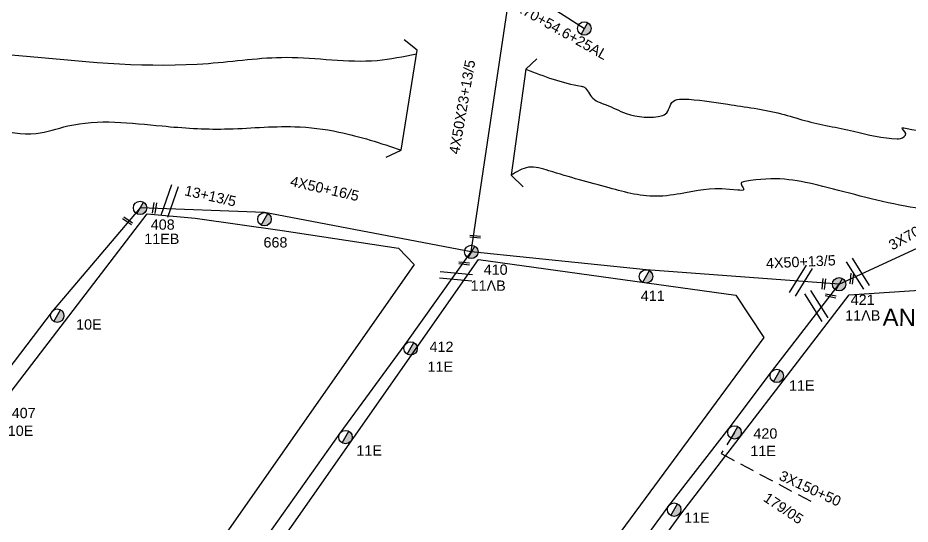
# Model space of a CAD drawing. Header units: millimetres. Extents: x 72 to 3039, y -786 to 786.
# Drawn here: x 1124.3 to 1280.6, y 517.7 to 606.4 of the extents above; entities that cross this region are included whole.
import ezdxf

# ---------------------------------------------------------------- set-up
doc = ezdxf.new("R2010")
doc.units = ezdxf.units.MM
doc.linetypes.add('DASHED', pattern=[19.05, 12.7, -6.35])
for name, color, linetype in [('Άγνωστα', 7, 'Continuous'), ('Γυμνά εναέρια ΧΤ και ΦΟΠ (3Φ)   4x50+16AL', 7, 'Continuous'), ('Επιγραφές - Σχήματα', 7, 'Continuous'), ('Καλώδια ΧΤ   3x150+50AL', 7, 'DASHED'), ('Μηχανική τομή', 7, 'Continuous'), ('Στύλος Ξύλινος', 7, 'Continuous'), ('Στύλος Ξύλινος @ 1', 7, 'Continuous'), ('Στύλος ΦΜ', 7, 'Continuous'), ('Στύλος ΦΜ @ 1', 7, 'Continuous'), ('Συνεστραμμένα ΧΤ   3x70+54.6+25 AL', 7, 'SYN_LINE'), ('Τομή', 7, 'Continuous'), ('Υπόβαθρο ΔΕΗ', 7, 'Continuous')]:
    doc.layers.add(name, color=color, linetype=linetype)
doc.styles.get("Standard").update_dxf_attribs({"font": 'arial.ttf'})
doc.linetypes.add('SYN_LINE', pattern='A,0.5,-0.0001,["/\\/\\/\\/",Standard,S=0.1,R=0,X=0,Y=-0.05],-0.25', length=0.7501)

# ---------------------------------------------------------------- blocks, each defined once
blk = doc.blocks.new('ΥΠΑΡΧΩΝ ΤΣΙΜΕΝΤΕΝΙΟΣ ΣΤΥΛΟΣ')
at = {"layer": 'Στύλος ΦΜ'}
blk.add_hatch(color=7, dxfattribs=at).paths.add_polyline_path([(-1.29, -2.28, 0.574793), (2.62, 0, 0.268822), (1.3, 2.27)])
at = {"layer": 'Στύλος ΦΜ', "color": 7}
blk.add_line((-1.29, -2.28), (1.3, 2.27), dxfattribs=at)
blk.add_circle((0, 0), 2.62, dxfattribs=at)
at = {"layer": 'Στύλος ΦΜ', "flags": 4}
for tag, p in [('ΑΡΙΘΜΟΣ', (-4.68, 8.05)), ('ΤΥΠΟΣ', (-4.91, 3.03))]:
    blk.add_attdef(tag, p, '', height=4, dxfattribs=at)
blk = doc.blocks.new('ΥΠΑΡΧΩΝ ΞΥΛΙΝΟΣ ΣΤΥΛΟΣ')
at = {"layer": 'Στύλος Ξύλινος'}
h = blk.add_hatch(color=7, dxfattribs=at)
h.paths.add_polyline_path([(-2.62, 0, 0.270008), (-1.29, -2.28), (1.3, 2.27, 0.576266)])
h.paths.add_polyline_path([(-1.29, -2.28, 0.574793), (2.62, 0, 0.268822), (1.3, 2.27)])
at = {"layer": 'Στύλος Ξύλινος', "color": 7}
blk.add_line((-1.29, -2.28), (1.3, 2.27), dxfattribs=at)
blk.add_circle((0, 0), 2.62, dxfattribs=at)
at = {"layer": 'Στύλος Ξύλινος', "flags": 4}
for tag, p in [('ΑΡΙΘΜΟΣ', (-4.91, 8.6)), ('ΤΥΠΟΣ', (-4.85, 3.39))]:
    blk.add_attdef(tag, p, '', height=4, dxfattribs=at)
blk = doc.blocks.new('ΤΟΜΗ')
at = {"layer": 'Τομή', "ltscale": 40}
for p, q in [((-5.68, 0), (5.68, 0)), ((5.68, -2.33), (-5.68, -2.33))]:
    blk.add_line(p, q, dxfattribs=at)
blk = doc.blocks.new('ΜΗΧΑΝΙΚΗ ΤΟΜΗ')
at = {"layer": 'Μηχανική τομή', "ltscale": 40}
for p, q in [((-1.89, 0.78), (1.89, 0.78)), ((1.89, 0), (-1.89, 0))]:
    blk.add_line(p, q, dxfattribs=at)

msp = doc.modelspace()

# ---------------------------------------------------------------- linework, layer by layer
at = {"layer": 'Άγνωστα', "color": 62}
msp.add_lwpolyline([(1203.71, 565.41), (1210.73, 612.78)], dxfattribs=at)
at = {"layer": 'Γυμνά εναέρια ΧΤ και ΦΟΠ (3Φ)   4x50+16AL', "color": 62}
msp.add_lwpolyline([(1268.15, 559.75), (1234.32, 562.29), (1203.71, 565.41), (1167.48, 572.32), (1145.68, 573.12)], dxfattribs=at)
at = {"layer": 'Καλώδια ΧΤ   3x150+50AL', "ltscale": 0.2}
msp.add_lwpolyline([(1249.81, 533.78), (1247.5, 530.08), (1264.13, 521.2)], dxfattribs=at)
at = {"layer": 'Συνεστραμμένα ΧΤ   3x70+54.6+25 AL', "color": 62, "ltscale": 15}
msp.add_lwpolyline([(1210.73, 612.78), (1223.51, 604.56)], dxfattribs=at)
at = {"layer": 'Συνεστραμμένα ΧΤ   3x70+54.6+25 AL', "color": 173, "ltscale": 15}
msp.add_lwpolyline([(1268.15, 559.75), (1300.13, 574.55)], dxfattribs=at)
at = {"layer": 'Συνεστραμμένα ΧΤ   3x70+54.6+25 AL', "color": 173, "ltscale": 20}
msp.add_lwpolyline([(1145.68, 573.12), (1130.27, 554.99), (1118.02, 538.91), (1105.01, 520.72), (1091.99, 505.42), (1070.74, 478.07), (1060.79, 454.41)], dxfattribs=at)
at = {"layer": 'Συνεστραμμένα ΧΤ   3x70+54.6+25 AL', "color": 85, "ltscale": 20}
msp.add_lwpolyline([(1124.27, 451.1), (1136.52, 470.18), (1148.73, 486.86), (1160.94, 506), (1168.8, 516.83), (1180.71, 533.65), (1192.12, 549.19), (1203.71, 565.41)], dxfattribs=at)
at = {"layer": 'Συνεστραμμένα ΧΤ   3x70+54.6+25 AL', "color": 2, "ltscale": 20}
msp.add_lwpolyline([(1188.82, 450.18), (1199.85, 467.14), (1206.51, 478.66), (1228.44, 507.36), (1238.3, 520.94), (1248.88, 534.51), (1256.28, 544.38), (1268.15, 559.75)], dxfattribs=at)
at = {"layer": 'Υπόβαθρο ΔΕΗ'}
for points in [[(1188.8, 582.04), (1191.42, 583.25), (1194.21, 600.77), (1191.92, 602.57)], [(1215.2, 599.22), (1213.27, 597.42), (1210.7, 578.85), (1212.81, 576.8)], [(1146.92, 572.06), (1155.32, 571.35), (1170.56, 569.14), (1190.98, 566.07), (1193.68, 563.23), (1127.15, 468.05), (1077.62, 469.46), (1073.9, 476.43), (1094.98, 504.33), (1146.92, 572.06)], [(1192.4, 465.54), (1140.49, 467.53), (1139.44, 470.49), (1204.94, 564.05), (1250.05, 557.81), (1254.97, 550.43), (1192.4, 465.54)], [(1269.93, 557.86), (1327.97, 561.74), (1327.97, 561.74), (1332.87, 559.32), (1258.05, 463.19), (1207.04, 464.5), (1203.15, 469.3), (1214.81, 484.61), (1230.61, 505.93), (1240.43, 519.44), (1269.93, 557.86)]]:
    msp.add_lwpolyline(points, dxfattribs=at)
for points in [[(1194.1, 600.07), (1187.22, 598.92), (1171.3, 599.45), (1157.65, 598.39), (1126.45, 599.59), (1115.6, 600.39), (1102.79, 600.13), (1084.34, 598.53), (1070.19, 596), (1066.6, 596), (1052.68, 600.13), (1039.74, 607.87), (1030.42, 614.26), (1010.88, 628.39), (1007.76, 630.03), (998.1, 633.45), (983.75, 634.92), (978.02, 636.58), (958.31, 644.7), (948.28, 647.6), (930.24, 645.93), (917.78, 645.4), (910.79, 645.4)], [(908.9, 635.57), (916.05, 637.93), (924.98, 639.2), (932.64, 639.46), (946.35, 636.6), (950.88, 636.34), (964.69, 632.07), (969.99, 629.94), (979.86, 626.01), (991.01, 625.34), (1000.67, 622.88), (1013.21, 613.33), (1023.06, 605.95), (1025.66, 604.81), (1034.21, 601.67), (1038.87, 598.15), (1049.79, 593.75), (1056.85, 589.36), (1072.12, 584.82), (1087.64, 582.76), (1094.58, 582.69), (1101.44, 586.29), (1109.5, 586.75), (1112.49, 587.48), (1127.45, 586.15), (1133.04, 587.48), (1149.56, 587.48), (1160.48, 586.95), (1172.77, 587.35), (1180.5, 586.42), (1191.42, 583.25)], [(1213.27, 597.42), (1222.97, 594.43), (1223.26, 594.37), (1224.74, 592.6), (1227.31, 591.17), (1230.81, 589.69), (1237.25, 589.34), (1237.49, 589.42), (1238.86, 591.57), (1241.84, 592.15), (1248.64, 591.28), (1257.98, 589.61), (1262.14, 588.44), (1270.67, 586.56), (1278.29, 585.24), (1278.87, 585.29), (1279.82, 586.16), (1279.16, 587.14), (1280.06, 587.04), (1285.26, 586.61), (1289.6, 586.37), (1293.26, 586.64), (1294.85, 587.49), (1295.32, 589.07), (1295.14, 591.56), (1294.95, 592.73)], [(1308.63, 581.64), (1300.6, 577.14), (1293.28, 573.42), (1279.72, 573.42), (1264.41, 577.09), (1251.63, 577.73), (1250.96, 577.45), (1251.23, 576.79), (1251.43, 576.35), (1250.39, 576.24), (1241.52, 575.83), (1236.65, 575.16), (1227.87, 576.61), (1217.3, 579.63), (1213.72, 580.24), (1210.7, 578.85)]]:
    msp.add_spline(points, degree=3, dxfattribs=at)

# ---------------------------------------------------------------- block references
at = {"layer": 'Μηχανική τομή'}
for p, xscale, yscale, zscale, rotation in [((1148.02, 573.11), 0.4999999999996966, 0.4999999999996966, 0.4999999999996966, 260.8293911656734), ((1143.37, 570.69), 0.4999999999997452, 0.4999999999997452, 0.4999999999997452, 325.7987420788499), ((1204.4, 568.27), 0.4999999999997261, 0.4999999999997261, 0.4999999999997261, 174.4837773853102), ((1202.47, 563.59), 0.4999999999997261, 0.4999999999997261, 0.4999999999997261, 174.4837773853102), ((1270.16, 560.76), 0.499999999999782, 0.499999999999782, 0.499999999999782, 263.5283304644117), ((1265.26, 559.8), 0.4999999999997692, 0.4999999999997692, 0.4999999999997692, 263.5283304644246), ((1266.62, 557.5), 0.4999999999996676, 0.4999999999996676, 0.4999999999996676, 347.9311973092469)]:
    msp.add_blockref('ΜΗΧΑΝΙΚΗ ΤΟΜΗ', p, dxfattribs=dict(at, xscale=xscale, yscale=yscale, zscale=zscale, rotation=rotation))
at = {"layer": 'Στύλος Ξύλινος @ 1', "ltscale": 40}
ref = msp.add_blockref('ΥΠΑΡΧΩΝ ΞΥΛΙΝΟΣ ΣΤΥΛΟΣ', (1268.14, 559.75), dxfattribs=dict(at, xscale=0.4499999999998181, yscale=0.4499999999998181, zscale=0.4499999999998181))
ref.add_attrib('ΤΥΠΟΣ', '11ΛΒ', (1269.21, 553.38), dxfattribs={"layer": 'Στύλος Ξύλινος', "height": 1.8, "flags": 4})
ref.add_attrib('ΑΡΙΘΜΟΣ', '421', (1270.17, 556.13), dxfattribs={"layer": 'Στύλος Ξύλινος', "height": 1.8, "flags": 4})
at = {"layer": 'Στύλος ΦΜ @ 1', "ltscale": 40, "xscale": 0.4499999999998181, "yscale": 0.4499999999998181, "zscale": 0.4499999999998181}
msp.add_blockref('ΥΠΑΡΧΩΝ ΤΣΙΜΕΝΤΕΝΙΟΣ ΣΤΥΛΟΣ', (1223.51, 604.56), dxfattribs=at)
at = {"layer": 'Στύλος ΦΜ @ 1', "ltscale": 40}
ref = msp.add_blockref('ΥΠΑΡΧΩΝ ΤΣΙΜΕΝΤΕΝΙΟΣ ΣΤΥΛΟΣ', (1145.68, 573.12), dxfattribs=dict(at, xscale=0.4499999999998181, yscale=0.4499999999998181, zscale=0.4499999999998181))
ref.add_attrib('ΤΥΠΟΣ', '11ΕΒ', (1146.41, 566.8), dxfattribs={"layer": 'Στύλος ΦΜ', "height": 1.8, "flags": 4})
ref.add_attrib('ΑΡΙΘΜΟΣ', '408', (1147.55, 569.3), dxfattribs={"layer": 'Στύλος ΦΜ', "height": 1.8, "flags": 4})
ref = msp.add_blockref('ΥΠΑΡΧΩΝ ΤΣΙΜΕΝΤΕΝΙΟΣ ΣΤΥΛΟΣ', (1167.48, 571.14), dxfattribs=dict(at, xscale=0.4499999999998181, yscale=0.4499999999998181, zscale=0.4499999999998181))
ref.add_attrib('ΑΡΙΘΜΟΣ', '668', (1167.3, 566.18), dxfattribs={"layer": 'Στύλος ΦΜ', "height": 1.8, "flags": 4})
ref = msp.add_blockref('ΥΠΑΡΧΩΝ ΤΣΙΜΕΝΤΕΝΙΟΣ ΣΤΥΛΟΣ', (1203.71, 565.41), dxfattribs=dict(at, xscale=0.4499999999998181, yscale=0.4499999999998181, zscale=0.4499999999998181))
ref.add_attrib('ΤΥΠΟΣ', '11ΛΒ', (1203.58, 558.6), dxfattribs={"layer": 'Στύλος ΦΜ', "height": 1.8, "flags": 4})
ref.add_attrib('ΑΡΙΘΜΟΣ', '410', (1205.87, 561.4), dxfattribs={"layer": 'Στύλος ΦΜ', "height": 1.8, "flags": 4})
ref = msp.add_blockref('ΥΠΑΡΧΩΝ ΤΣΙΜΕΝΤΕΝΙΟΣ ΣΤΥΛΟΣ', (1234.32, 561.11), dxfattribs=dict(at, xscale=0.4499999999998181, yscale=0.4499999999998181, zscale=0.4499999999998181))
ref.add_attrib('ΑΡΙΘΜΟΣ', '411', (1233.4, 556.83), dxfattribs={"layer": 'Στύλος ΦΜ', "height": 1.8, "flags": 4})
ref = msp.add_blockref('ΥΠΑΡΧΩΝ ΤΣΙΜΕΝΤΕΝΙΟΣ ΣΤΥΛΟΣ', (1131.17, 554.23), dxfattribs=dict(at, xscale=0.4499999999998181, yscale=0.4499999999998181, zscale=0.4499999999998181))
ref.add_attrib('ΤΥΠΟΣ', '10Ε', (1134.47, 551.8), dxfattribs={"layer": 'Στύλος ΦΜ', "height": 1.8, "flags": 4})
ref = msp.add_blockref('ΥΠΑΡΧΩΝ ΤΣΙΜΕΝΤΕΝΙΟΣ ΣΤΥΛΟΣ', (1193.07, 548.49), dxfattribs=dict(at, xscale=0.4499999999998181, yscale=0.4499999999998181, zscale=0.4499999999998181))
ref.add_attrib('ΤΥΠΟΣ', '11Ε', (1196.04, 544.4), dxfattribs={"layer": 'Στύλος ΦΜ', "height": 1.8, "flags": 4})
ref.add_attrib('ΑΡΙΘΜΟΣ', '412', (1196.39, 547.89), dxfattribs={"layer": 'Στύλος ΦΜ', "height": 1.8, "flags": 4})
ref = msp.add_blockref('ΥΠΑΡΧΩΝ ΤΣΙΜΕΝΤΕΝΙΟΣ ΣΤΥΛΟΣ', (1257.22, 543.68), dxfattribs=dict(at, xscale=0.4499999999998181, yscale=0.4499999999998181, zscale=0.4499999999998181))
ref.add_attrib('ΤΥΠΟΣ', '11Ε', (1259.36, 541.1), dxfattribs={"layer": 'Στύλος ΦΜ', "height": 1.8, "flags": 4})
ref = msp.add_blockref('ΥΠΑΡΧΩΝ ΤΣΙΜΕΝΤΕΝΙΟΣ ΣΤΥΛΟΣ', (1118.96, 538.2), dxfattribs=dict(at, xscale=0.4499999999998181, yscale=0.4499999999998181, zscale=0.4499999999998181))
ref.add_attrib('ΤΥΠΟΣ', '10Ε', (1122.5, 533.17), dxfattribs={"layer": 'Στύλος ΦΜ', "height": 1.8, "flags": 4})
ref.add_attrib('ΑΡΙΘΜΟΣ', '407', (1123.19, 536.28), dxfattribs={"layer": 'Στύλος ΦΜ', "height": 1.8, "flags": 4})
ref = msp.add_blockref('ΥΠΑΡΧΩΝ ΤΣΙΜΕΝΤΕΝΙΟΣ ΣΤΥΛΟΣ', (1249.81, 533.78), dxfattribs=dict(at, xscale=0.4499999999998181, yscale=0.4499999999998181, zscale=0.4499999999998181))
ref.add_attrib('ΤΥΠΟΣ', '11Ε', (1252.59, 529.63), dxfattribs={"layer": 'Στύλος ΦΜ', "height": 1.8, "flags": 4})
ref.add_attrib('ΑΡΙΘΜΟΣ', '420', (1253.13, 532.69), dxfattribs={"layer": 'Στύλος ΦΜ', "height": 1.8, "flags": 4})
ref = msp.add_blockref('ΥΠΑΡΧΩΝ ΤΣΙΜΕΝΤΕΝΙΟΣ ΣΤΥΛΟΣ', (1181.67, 532.96), dxfattribs=dict(at, xscale=0.4499999999998181, yscale=0.4499999999998181, zscale=0.4499999999998181))
ref.add_attrib('ΤΥΠΟΣ', '11Ε', (1183.57, 529.71), dxfattribs={"layer": 'Στύλος ΦΜ', "height": 1.8, "flags": 4})
ref = msp.add_blockref('ΥΠΑΡΧΩΝ ΤΣΙΜΕΝΤΕΝΙΟΣ ΣΤΥΛΟΣ', (1239.25, 520.25), dxfattribs=dict(at, xscale=0.4499999999998181, yscale=0.4499999999998181, zscale=0.4499999999998181))
ref.add_attrib('ΤΥΠΟΣ', '11Ε', (1241, 517.94), dxfattribs={"layer": 'Στύλος ΦΜ', "height": 1.8, "flags": 4})
at = {"layer": 'Τομή'}
for p, xscale, yscale, zscale, rotation in [((1150.3, 574.52), 0.5000000000001787, 0.5000000000001787, 0.5000000000001787, 70.83938137313824), ((1260.94, 560.69), 0.5000000000000859, 0.5000000000000859, 0.5000000000000859, 58.354864524738), ((1271.92, 561.9), 0.5000000000001211, 0.5000000000001211, 0.5000000000001211, 302.1736348496292), ((1201.07, 561.72), 0.5000000000001555, 0.5000000000001555, 0.5000000000001555, 354.4822311888218), ((1264.66, 556.25), 0.5000000000001212, 0.5000000000001212, 0.5000000000001212, 302.1736348496292)]:
    msp.add_blockref('ΤΟΜΗ', p, dxfattribs=dict(at, xscale=xscale, yscale=yscale, zscale=zscale, rotation=rotation))

# ---------------------------------------------------------------- texts
at = {"layer": 'Άγνωστα', "insert": (1199.78, 582.73), "char_height": 1.8, "width": 11.8763, "attachment_point": 1, "rotation": 80.1148}
msp.add_mtext('4X50X23+13/5', dxfattribs=at)
at = {"layer": 'Γυμνά εναέρια ΧΤ και ΦΟΠ (3Φ)   4x50+16AL', "char_height": 1.8, "width": 16.2172, "attachment_point": 1}
for s, insert, rotation in [('4X50+16/5', (1172.26, 578.74), 347.2691), ('4X50+13/5', (1255.28, 564.3), 2.6602)]:
    msp.add_mtext(s, dxfattribs=dict(at, insert=insert, rotation=rotation))
at = {"layer": 'Επιγραφές - Σχήματα', "attachment_point": 1}
for s, insert, char_height, width, rotation in [('13+13/5', (1153.74, 577.11), 1.8, 16.2172, 347.2691), ('ANT/XOY   KIPKIΔH', (1275.78, 555.47), 3, 61.881, 359.5102), ('179/05', (1255.71, 523.37), 1.8, 16.2172, 326.2369)]:
    msp.add_mtext(s, dxfattribs=dict(at, insert=insert, char_height=char_height, width=width, rotation=rotation))
at = {"layer": 'Καλώδια ΧΤ   3x150+50AL', "insert": (1258.21, 527.19), "char_height": 1.8, "width": 16.2172, "attachment_point": 1, "rotation": 335.3574}
msp.add_mtext('3X150+50', dxfattribs=at)
at = {"layer": 'Συνεστραμμένα ΧΤ   3x70+54.6+25 AL', "char_height": 1.8, "width": 16.2172, "attachment_point": 1}
for insert, rotation in [((1210.77, 610.16), 330.6136), ((1276.58, 567.22), 28.9794)]:
    msp.add_mtext('3X70+54.6+25AL', dxfattribs=dict(at, insert=insert, rotation=rotation))

doc.saveas('drawing.dxf')
